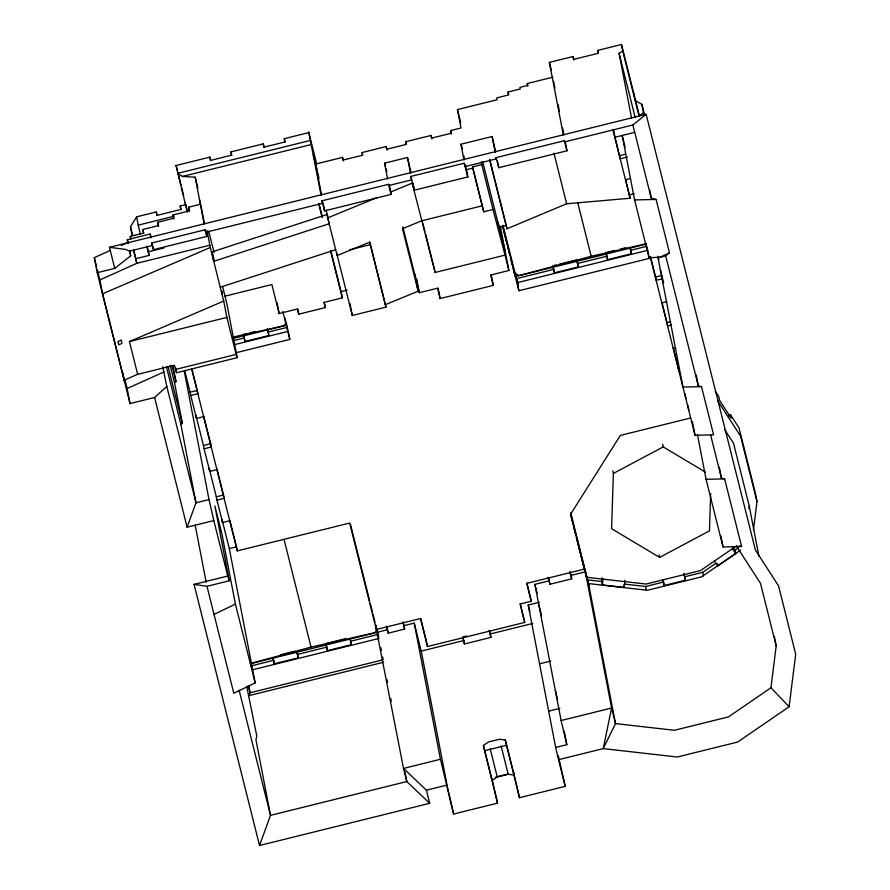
<?xml version="1.0" encoding="UTF-8"?>
<svg xmlns="http://www.w3.org/2000/svg" width="890" height="890" viewBox="0 0 890 890"><rect width="100%" height="100%" fill="white"/><g stroke="black" fill="none" stroke-linecap="round" stroke-linejoin="round"><path stroke-width="1.33" d="M612.865 470.799L613.377 473.436L611.586 528.693L659.612 557.407L709.452 530.874L710.665 493.572M748.89 508.624L749.224 505.921L733.549 443.331L724.538 429.403M753.463 529.75L756.99 501.56L755.399 493.282L739.023 427.957L730.501 414.762L728.421 416.064M548.151 577.265L549.909 584.263L571.692 578.856L571.024 575.407L585.375 571.858L611.597 708.017L615.502 723.592L674.42 730.29L728.51 716.873L770.951 687.792L776.191 645.951L774.356 636.428M386.46 626.16L388.207 633.157L404.627 629.085L403.971 625.637L414.228 623.1L440.45 759.27L453.622 814.027L497.555 803.136L483.392 745.431L488.465 741.971L499.435 739.256L505.309 739.99L519.471 797.696L565.217 786.36L558.531 759.693L603.242 748.612L677.257 757.012L737.599 742.06L789.119 706.749L795.693 654.206L778.583 585.92L755.41 550.053L646.14 114.265L109.47 247.331L114.743 268.368L97.21 272.718L130.029 403.593L154.593 397.496L166.808 386.471L162.692 366.669M624.969 580.247L624.057 587.411L602.341 584.952L601.685 581.504L602.141 577.91M602.341 584.952L603.109 578.967M184.297 371.308L209.005 499.579L213.822 520.572L187.111 527.192L195.989 502.817L180.915 424.541L166.408 366.691M520.283 603.743L524.722 622.422L427.478 646.54L420.458 618.55L376.348 629.486L375.536 625.258L403.515 768.426L426.399 790.175L429.692 803.303L259.535 845.5L270.504 815.351L255.953 739.757L256.81 736.052L246.675 686.212M134.601 235.572L132.076 235.071L130.474 226.783L136.615 216.837L156.273 211.965L157.152 215.469M232.946 338.5L284.121 325.807L285.901 322.925M376.715 630.009L374.935 632.89L251.781 663.428M180.915 424.541L182.339 423.262L174.551 382.834L175.975 381.554L172.894 365.534M565.15 141.243L566.986 150.777L498.745 167.698L496.053 157.641L564.293 140.72L564.683 141.911L632.89 125.001L646.14 114.265M625.147 147.295L622.177 135.458L634.592 199.927L649.055 257.599L659.701 257.355L665.698 255.864L669.48 252.805L656.097 199.438L651.246 198.203L632.89 125.001M114.743 268.368L130.708 255.842L129.651 250.402M639.254 115.978L643.481 112.663L641.89 104.386L635.149 100.437M736.742 545.759L700.575 570.546L646.129 584.04L586.354 577.254L576.342 537.337M662.739 579.668L664.207 585.498L685.456 580.224L684.799 576.776L702.722 572.337L716.005 563.225M714.281 561L717.785 565.918L735.774 553.58L735.107 550.131L738.433 547.851M740.547 550.12L701.554 576.854L647.453 590.27L588.535 583.573L570.779 512.74M483.392 745.431L492.181 780.463L497.254 777.015L508.212 774.289L514.097 775.034L513.63 772.609L519.471 797.696M631.589 118.237L619.084 53.3L622.733 50.964L621.487 44.5L597.813 50.374L598.369 53.267L573.594 59.407L573.038 56.515L549.364 62.378L563.381 135.169M613.377 473.436L663.217 446.902L705.392 472.112M214.012 614.412L235.405 604.065L221.922 534.045L214.879 505.943L229.286 580.781L206.97 586.31L194.065 584.385L259.535 845.5M222.278 520.539L229.309 548.607L255.174 682.919L233.792 693.265L206.97 586.31M659.701 257.355L669.48 252.805M97.21 272.718L94.307 257.633L110.293 250.446M121.352 245.473L128.739 242.147M102.795 295.002L99.891 279.927L136.782 263.329L209.851 245.217M130.029 403.593L127.125 388.518L164.016 371.92M207.014 230.488L210.285 247.509L102.573 293.822L124.211 380.119L137.65 374.345L174.395 365.234L176.543 372.71L237.23 357.658L226.627 302.622L222.578 286.435M137.65 374.345L129.439 341.582L223.713 301.043L210.285 247.509M489.467 159.21L506.922 228.797L566.641 203.777L630.109 198.248L625.503 179.113M337.132 255.564L336.643 253.027L352.307 315.494L385.96 307.15L369.806 242.136L337.132 255.564L327.687 217.894L377.594 197.369M390.399 192.107L412.148 183.162L435.166 272.451L505.031 255.13L508.88 270.504L490.679 275.021L493.282 285.378L440.138 298.562L437.546 288.193L419.346 292.71L402.825 226.816M385.47 304.603L418.155 291.175L414.963 274.61M220.253 287.236L335.652 249.69M250.402 663.495L311.044 647.108L377.482 632.111M646.285 243.704L591.183 256.287L515.221 276.623L510.56 257.989M187.301 212.109L176.075 165.507L209.907 157.118L210.774 160.623M209.907 157.118L210.53 160.4L231.534 155.194L230.899 151.912L263.262 143.891L264.141 147.384M263.262 143.891L263.896 147.173L284.889 141.966L284.255 138.684L308.83 132.588L321.068 195.255M321.512 194.832L315.583 164.071L342.505 157.397L343.017 160.078L362.586 155.227L362.074 152.546L386.204 146.561L386.716 149.242L406.285 144.391L405.762 141.71L431.105 135.425L431.628 138.106L451.186 133.255L450.674 130.574L460.998 128.015L457.449 109.592L497.087 99.758L496.72 97.889L508.557 94.952L508.001 92.048L520.25 89.011L519.938 87.365L527.614 85.462L527.247 83.538L552.824 77.196M310.343 140.442L177.588 173.361L182.472 176.454L195.177 177.199L197.892 187.99M182.472 176.454L311.289 144.514M156.273 211.965L156.94 215.413L180.848 209.484L180.192 206.035L185.509 204.722M130.741 238.709L130.296 236.384L143.513 233.102L142.823 229.509L158.331 225.66L157.686 222.278L173.617 218.328L172.971 214.957L189.281 210.919L188.558 207.192L200.651 204.188L199.482 199.527M387.595 178.935L384.558 163.17L407.486 157.486L411.047 172.793M463.968 160L460.931 144.236L492.137 136.504L495.674 151.745M140.331 234.237L138.217 225.126L174.329 216.17M128.06 243.515L127.326 239.688L150.176 234.026L150.855 236.618M465.514 164.895L467.829 176.932L414.395 190.182L410.724 176.465L464.157 163.215L465.236 166.564L496.431 158.832L496.053 157.641M206.08 232.401L206.858 236.429L153.458 249.667L151.678 243.026L205.078 229.787L205.79 232.279L322.614 203.309L321.902 200.817L388.474 184.308L388.852 185.509L411.792 179.825L410.724 176.465M109.47 247.331L125.79 249.445L129.54 251.18L152.379 245.518L151.678 243.026M505.031 255.13L493.016 209.484L483.771 211.776L482.213 205.812L472.523 166.886L481.768 164.594L481.256 161.924M466.026 169.812L472.757 168.143M133.5 250.224L136.782 263.329L135.881 258.667L149.097 255.397L148.407 251.792L163.927 247.954M620.263 158.998L615.001 137.238L634.648 132.365M321.902 200.817L324.594 210.874L391.166 194.376L389.375 185.064M619.618 155.65L625.603 154.17M620.23 158.809L627.406 157.029M482.213 205.812L421.593 220.842L402.491 228.697L418.155 291.175M630.242 178.467L625.492 179.836M349.581 249.812L370.296 244.672L369.806 242.136M490.179 161.235L506.276 225.47L499.101 227.25L498.166 222.355M629.464 194.899L634.247 193.709M224.703 296.236L271.884 284.544L279.149 313.514L297.438 308.986L298.728 314.17L325.306 307.584L324.283 302.3M129.439 341.582L226.872 317.418L223.713 301.043M325.306 307.584L324.005 302.4L342.283 297.861L341.081 291.62L347.067 290.129M243.248 334.44L247.231 333.45M249.89 332.793L255.208 331.481M233.703 340.625L244.338 337.989L243.76 335.664M243.548 335.608L245.006 341.437L268.913 335.508L268.257 332.059L286.602 327.509M234.738 344.597L288.249 331.336L289.806 339.413L236.084 352.729M552.645 265.843L556.639 264.853M559.287 264.197L576.564 259.913M613.777 250.68L605.812 252.66L607.558 259.658L631.477 253.728L630.231 247.954M620.419 249.033L625.737 247.72M646.363 244.105L519.159 275.644L514.264 272.785M553.157 267.056L553.736 269.392L517.001 278.503L517.913 283.231M552.946 267.011L554.403 272.841L578.311 266.911L577.654 263.462L606.902 256.209L606.312 253.884M630.81 250.279L646.563 246.374M647.731 250.312L517.335 282.642L518.892 290.73L650.579 258.078L695.023 435.266L713.591 434.843L701.498 386.638L698.283 385.815L665.698 255.864M175.452 369.472L236.15 354.42L237.23 357.658M203.654 416.642L196.479 418.422L190.727 395.494L190.093 392.201L197.268 390.421L191.962 369.239M662.182 278.815L656.197 280.305L655.563 277.001L661.548 275.522M190.727 395.494L197.903 393.725L197.268 390.421M661.871 302.923L666.654 301.743M671.227 325.039L667.645 325.929L667.01 322.636L670.593 321.746M216.938 469.642L209.773 471.422L204.099 448.794L203.465 445.501L210.63 443.721L203.677 415.986M204.099 448.794L211.264 447.014L210.63 443.721M673.318 348.557L675.71 347.968M229.754 520.717L222.578 522.497L216.96 500.124L216.326 496.82L223.501 495.04L216.96 468.952M209.005 499.579L195.989 502.817L166.808 386.471M216.96 500.124L224.135 498.344L223.501 495.04M690.673 417.977L620.352 435.41L570.657 514.131L584.43 569.077L526.78 583.373L531.263 601.262L520.105 604.021L524.722 622.422M229.309 548.607L236.484 546.827L237.274 550.899L349.659 523.042L376.348 629.486M194.065 584.385L227.729 576.03L229.286 580.781M558.531 759.693L555.649 747.444L566.808 744.685L561.112 720.533L534.89 584.374L549.241 580.814L548.652 578.478M280.517 654.806L295.124 651.18M325.707 643.604L345.632 638.664M377.293 632.256L387.551 629.708L386.961 627.383M250.947 665.954L273.631 660.335L273.052 657.999M272.829 657.944L274.298 663.773L298.206 657.844L297.549 654.406L326.797 647.152L326.207 644.816M325.996 644.772L327.453 650.601L351.372 644.672L350.704 641.223L378.728 634.27M252.671 669.758L379.062 638.419M555.649 747.444L528.215 605.022L539.373 602.252M624.702 584.118L645.617 586.488L663.54 582.049L662.961 579.713M466.66 636.005L462.678 636.995L464.435 643.993L490.969 637.407L489.422 630.465M453.622 814.027L447.781 788.929L421.237 651.091L463.768 640.544L463.189 638.208M490.301 633.958L532.832 623.423M383.735 662.216L249.033 695.613L250.068 692.787L248.777 686.112M539.54 663.84L550.699 661.07M548.652 711.154L559.81 708.384M561.112 720.533L611.597 708.017L603.242 748.612L615.502 723.592L588.535 583.573M440.45 759.27L403.515 768.426L406.808 781.553L429.692 803.303M484.427 750.76L506.343 745.331M426.399 790.175L446.402 785.225M495.585 777.081L508.479 773.888M232.691 337.165L286.736 325.128M634.592 199.927L656.097 199.438M701.498 386.638L682.942 387.061L657.743 256.22M706.07 479.321L724.638 478.898L741.593 546.538L723.036 546.961L706.07 479.321L697.426 434.442M587.3 579.868L601.685 581.504M710.71 435.355L721.423 478.075L724.638 478.898M739.256 545.937L741.593 546.538M770.951 687.792L789.119 706.749M733.004 547.183L735.107 550.131M732.27 548.663L735.774 553.58M715.304 391.255L718.864 396.751L719.52 400.2L731.168 418.211L730.501 414.762M717.818 400.945L740.625 436.234L756.99 501.56M736.497 546.204L760.505 583.351L776.191 645.951M460.931 144.236L462.422 148.841M384.558 163.17L385.67 166.63M518.28 285.746L502.939 225.237M212.321 253.249L213.077 255.875M564.293 140.72L566.986 150.777M464.157 163.215L467.829 176.932M388.474 184.308L391.166 194.376M205.078 229.787L206.858 236.429M127.326 239.688L128.349 243.582M641.89 104.386L644.482 114.721M643.481 112.663L644.16 115.333M621.487 44.5L639.521 116.412M622.733 50.964L639.087 116.178M619.084 53.3L635.104 117.18M658.255 257.332L658.889 259.891M660.313 269.581L663.64 282.831M650.434 256.554L655.563 277.001M661.882 302.188L667.01 322.636M673.318 347.812L679.081 371.564M684.766 393.447L686.045 398.564M687.647 404.95L688.927 410.068M597.813 50.374L598.403 52.699M612.976 129.94L630.109 198.248M630.009 247.898L631.477 253.728M573.038 56.515L573.917 60.008M683.921 573.282L684.799 576.776M683.998 574.395L685.456 580.224M549.364 62.378L551.388 70.432M577.732 202.653L591.183 256.287M553.936 153.102L566.641 203.777M577.065 261.126L577.654 263.462M576.854 261.082L578.311 266.911M527.247 83.538L527.881 86.096M508.001 92.048L508.635 94.607M502.716 226.205L518.892 290.73M502.461 225.715L507.189 244.55M507.856 247.231L509.881 255.308M482.725 161.891L505.331 252.081M589.28 587.433L583.618 564.861L584.43 569.077M571.013 516.044L573.015 524.032M573.683 526.691L575.674 534.679M481.768 164.594L493.016 209.484M472.523 166.886L483.771 211.776M457.449 109.592L460.697 122.542M570.145 571.914L571.024 575.407M569.934 571.858L571.692 578.856M450.674 130.574L451.553 134.067M431.105 135.425L431.984 138.918M534.89 584.374L537.137 593.307M538.75 604.388L541.632 615.88M555.327 690.506L557.574 699.451M526.924 582.983L531.263 601.262M528.215 605.022L529.861 611.586M405.762 141.71L406.352 144.035M422.839 223.268L424.841 231.244M425.509 233.903L435.166 272.451M386.204 146.561L387.072 150.054M489.211 630.409L490.969 637.407M362.074 152.546L362.653 154.871M505.309 739.99L514.097 775.034M501.115 745.998L508.212 774.289M370.296 244.672L385.96 307.15M342.505 157.397L343.384 160.89M490.156 748.712L497.254 777.015M308.652 131.876L316.629 163.693M313.313 154.994L317.341 171.069M318.976 178.323L317.552 172.148M319.098 203.932L322.414 217.16M330.724 250.301L341.081 291.62M318.742 203.955L322.102 217.371M330.513 250.913L342.283 297.861M420.647 618.316L426.655 642.313M414.228 623.1L421.237 651.091M284.255 138.684L285.134 142.178M403.092 622.143L403.971 625.637M402.881 622.088L404.627 629.085M350.46 524.355L369.639 600.839M370.318 603.531L372.332 611.575M372.999 614.267L375.024 622.31M375.691 625.002L378.728 637.073M284.889 317.93L287.915 329.99M282.798 311.467L289.806 339.413M230.899 151.912L231.778 155.416M350.115 638.886L350.704 641.223M349.904 638.842L351.372 644.672M267.378 328.566L268.257 332.059M267.456 329.678L268.913 335.508M208.705 231.144L214.123 252.716M213.411 257.166L214.056 259.758M284.043 539.407L311.044 647.108M226.872 317.418L236.15 354.42M188.558 207.192L189.548 211.119M176.075 165.507L177.388 170.758M178.056 173.394L181.015 185.22M181.671 187.846L183.652 195.733M185.276 202.953L187.212 210.696M296.96 652.07L297.549 654.406M296.748 652.014L298.206 657.844M180.192 206.035L181.071 209.539M172.971 214.957L173.951 218.895M157.686 222.278L158.676 226.216M229.787 520.094L236.15 545.492M191.773 369.428L237.274 550.899M184.786 371.019L190.093 392.201M203.465 445.501L195.845 415.118L196.479 418.422M216.326 496.82L209.128 468.118L209.773 471.422M142.823 229.509L143.802 233.447M147.095 246.552L148.407 251.792M146.794 246.219L149.097 255.397M235.405 604.065L255.174 682.919M213.822 520.572L227.729 576.03M171.937 365.467L175.975 381.554M170.168 365.367L174.551 382.834M248.377 686.079L250.068 692.787L383.178 659.779L382.667 657.109M168.188 366.858L182.339 423.262M130.474 226.783L132.154 233.48M130.296 236.384L130.952 239.01M133.589 249.489L135.881 258.667M129.54 251.18L130.708 255.842M239.11 690.128L270.504 815.351L406.808 781.553L404.983 772.108M154.593 397.496L187.111 527.192M94.307 257.633L96.61 266.811M97.266 269.436L99.891 279.927M124.823 379.34L127.125 388.518M565.217 786.36L558.33 755.81M497.555 803.136L491.714 778.038L492.181 780.463M749.224 505.921L758.914 556.217M719.331 467.228L721.423 478.075M696.18 374.901L698.283 385.815M720.944 536.114L723.036 546.961M633.702 93.183L634.259 96.076M649.667 190.026L651.246 198.203M692.409 421.66L695.023 435.266M717.34 563.615L717.785 565.918M646.986 246.853L649.055 257.599M702.722 572.337L703.4 575.886M613.533 129.573L615.001 137.238M662.705 444.255L663.217 446.902M606.902 256.209L607.558 259.658M659.112 554.77L659.612 557.407M663.54 582.049L664.207 585.498M553.602 81.279L554.915 88.099M558.063 104.453L559.376 111.261M562.524 127.615L563.837 134.423M645.617 586.488L646.307 590.037M623.612 585.119L624.057 587.411M553.736 269.392L554.403 272.841M497.466 161.046L498.745 167.698M492.137 136.504L495.174 152.268M506.276 225.47L506.922 228.797M500.358 226.249L508.88 270.504M491.269 274.954L493.282 285.378M549.241 580.814L549.909 584.263M463.712 155.528L464.224 158.209M564.216 731.235L566.808 744.685M438.136 288.137L440.138 298.562M413.105 183.496L414.395 190.182M407.486 157.486L410.524 173.25M416.743 279.215L419.346 292.71M386.305 169.111L386.816 171.77M463.768 640.544L464.435 643.993M426.866 643.37L427.478 646.54M350.015 303.579L352.307 315.494M326.185 210.096L327.687 217.894M323.059 202.853L324.594 210.874M387.773 630.865L388.207 633.157M387.106 679.738L387.628 682.43M390.743 698.606L391.266 701.298M380.864 647.764L381.376 650.434M297.716 308.886L298.728 314.17M277.057 302.689L279.149 313.514M326.797 647.152L327.453 650.601M244.338 337.989L245.006 341.437M200.906 205.534L204.277 223.001M195.177 177.199L204.211 224.091M273.631 660.335L274.298 663.773M221.944 519.204L222.578 522.497M152.702 245.751L153.458 249.667M150.176 234.026L150.911 237.853M175.553 367.559L176.543 372.71M136.615 216.837L138.217 225.126M195.188 525.156L206.18 582.238M122.753 372.543L124.433 381.298M121.174 340.169L117.97 341.538L118.782 344.775L121.986 343.395L121.174 340.169M327.353 214.39L211.942 251.937L213.756 261.315L329.155 223.768L327.353 214.39M221.821 292.065L221.532 290.974L222.3 294.156L221.821 292.065"/></g></svg>
